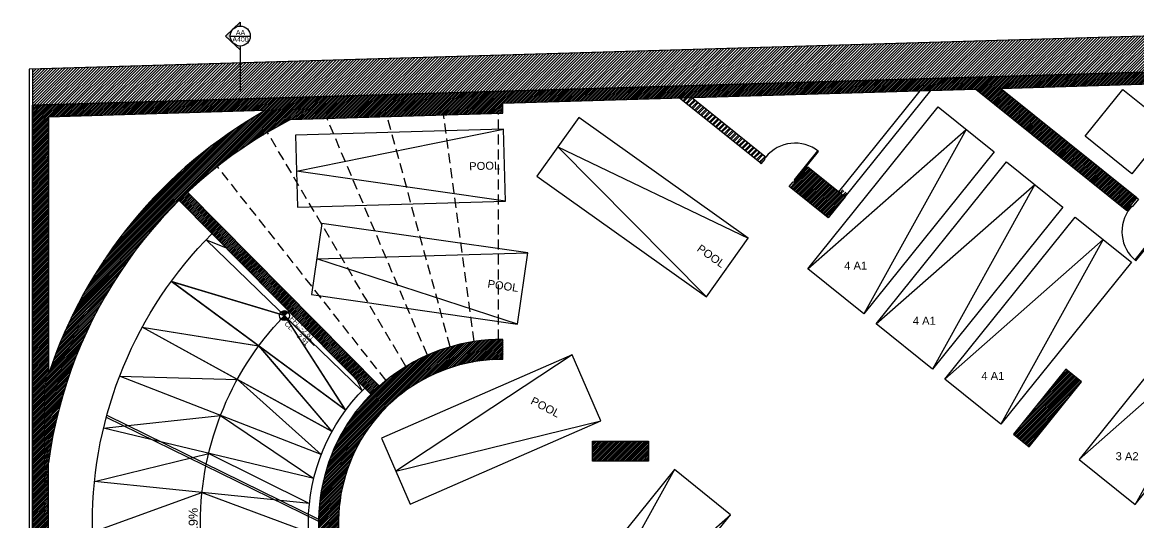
# Model space of a CAD drawing. Header units: inches. Extents: x -0.9 to 43, y -5.5 to 58.5.
# Drawn here: x -0.17 to 27.73, y 45.96 to 58.47 of the extents above; entities that cross this region are included whole.
import ezdxf
from ezdxf.enums import TextEntityAlignment as Align

# ---------------------------------------------------------------- set-up
doc = ezdxf.new("R2010")
doc.units = ezdxf.units.IN
doc.header["$MEASUREMENT"] = 0
doc.linetypes.add('HIDDEN', pattern=[0.375, 0.25, -0.125])
doc.layers.get('0').update_dxf_attribs({"linetype": 'CONTINUOUS'})
for name, color, linetype in [('A-ANNO-LEVL', 3, 'CONTINUOUS'), ('A-ANNO-SECT-TAG', 7, 'CONTINUOUS'), ('A-AREAS', 6, 'CONTINUOUS'), ('A-DIMAXE', 3, 'CONTINUOUS'), ('A-FURNITURE', 30, 'CONTINUOUS'), ('A-HATCH-CONC', 8, 'CONTINUOUS'), ('A-HATCH-WALL', 8, 'CONTINUOUS'), ('a-hidden', 7, 'HIDDEN'), ('A-PARK-TXT', 3, 'CONTINUOUS'), ('A-PORTE', 1, 'CONTINUOUS'), ('A-PROJECTION', 9, 'CONTINUOUS'), ('A-RAMP', 15, 'CONTINUOUS'), ('A-WALL', 4, 'CONTINUOUS'), ('Parcelle$0$N-PLOT', 5, 'CONTINUOUS'), ('S-BASEMENT 3$0$A-STR-BASEMENT 3', 2, 'CONTINUOUS'), ('S-BASEMENT 3$0$N-PLOT', 5, 'CONTINUOUS')]:
    doc.layers.add(name, color=color, linetype=linetype)
doc.styles.add('Arial', font='ARIAL.TTF', dxfattribs={"width": 0.8})
doc.styles.add('BLOCK', font='ARIAL.TTF', dxfattribs={"width": 0.8, "height": 0.25})
doc.styles.add('STYLE1', font='ARIAL.TTF')
pattern_1 = [(45, (8.844835974741727e-11, -1.979358899006911e-10), (-0.02209708691207961, 0.02209708691207961), [])]
pattern_2 = [(45, (-338376.5467316852, -23743.3717161649), (-0.02209708691207961, 0.02209708691207961), [])]
pattern_3 = [(45, (-338376.5467316852, -23743.3717161649), (-0.03535533905932738, 0.03535533905932738), [])]

# ---------------------------------------------------------------- blocks, each defined once
blk = doc.blocks.new('P100E30G')
for p, q in [((0.03, 1.24), (0.03, 0.3000000000000007)), ((0.07, 0.3000000000000007), (0.07, 1.24)), ((0.03, 0.3000000000000007), (0, 0.3000000000000007)), ((0, 0.3000000000000007), (0, 0)), ((0.03, 0.3000000000000007), (0.07, 0.3000000000000007)), ((0.03, 0.25), (0.03, 0.3000000000000007)), ((0.97, 0.3000000000000007), (1, 0.3000000000000007)), ((0.97, 0.25), (0.97, 0.3000000000000007)), ((1, 0.3000000000000007), (1, 0)), ((0, 0), (0.05, 0)), ((0.05, 0.25), (0.03, 0.25)), ((0.05, 0), (0.05, 0.25)), ((0.9500000000000001, 0), (0.9500000000000001, 0.25)), ((0.9500000000000001, 0.25), (0.97, 0.25)), ((1, 0), (0.9500000000000001, 0))]:
    blk.add_line(p, q)
blk.add_arc((0.03, 0.3000000000000007), 0.9400000000000001, 0, 90)
blk = doc.blocks.new('LVTAG_P')
for p, q in [((-0.003010576940141618, 0), (0.02113232621923089, 0)), ((0, 0.00313627394643845), (0, -0.003531567148456816))]:
    blk.add_line(p, q)
at = {"const_width": 0.0025}
for points in [[(0, 0.001250000001164153, 0.4142135623730951), (-0.001249999972060323, 0, 1)], [(0, -0.001250000001164153, 0.4142135623730951), (0.001249999972060323, 0, 1)]]:
    blk.add_lwpolyline(points, format="xyb", dxfattribs=at)
blk.add_circle((0, 0), 0.0025)
at = {"style": 'BLOCK'}
for s, p in [('FFL:', (0.002969736233353615, 0.0007564472834928893)), ('CL:', (0.002938230347353965, -0.003123674177913927))]:
    blk.add_text(s, height=0.0025, dxfattribs=at).set_placement(p)
for p in [(0.01054266456048936, 0.0007587797153973952), (0.01054266456048936, -0.003128768239548663)]:
    blk.add_attdef('+00.00', p, '', height=0.0025, dxfattribs=at)
blk = doc.blocks.new('SCT_TAG_L')
h = blk.add_hatch(color=256)
h.paths.add_polyline_path([(-0.3708480851969398, 0.3425284814284169), (0, 0.6850569628795711), (0, 0.5925284814338738, 0.7553892437665839), (-0.1314865874405768, 0.1298990448049153), (-0.1314865874405768, 0.1214456887510096)])
h.paths.add_polyline_path([(-0.1314865874405768, 0.1214456887964843), (-0.1314865874405768, 0.1298990448049153, 0.1393484419932684), (0, 0.09252848142295989), (0, 0)])
for p, q in [((0, 0.6850569628568337), (-0.3708480851884133, 0.3425284814284169)), ((0, 0.6850569628568337), (0, 0.5925284814284169)), ((0, 0), (-0.3708480851884133, 0.3425284814284169)), ((0, 0.09252848142841685), (0, 0)), ((0, 0), (0, -1.05145997965792))]:
    blk.add_line(p, q)
at = {"ltscale": 4}
blk.add_line((-0.25, 0.3425284814284169), (0.25, 0.3425284814284169), dxfattribs=at)
blk.add_circle((0, 0.3425284814284169), 0.25)
at = {"color": 7, "style": 'BLOCK', "width": 0.8}
for tag, p in [('SCT.NO.', (0.005868453640530902, 0.4306480134541744)), ('DWG', (0.005868438861241998, 0.2600519214603594))]:
    blk.add_attdef(tag, text='', height=0.125, dxfattribs=at).set_placement(p, align=Align.MIDDLE)
blk = doc.blocks.new('A$C1FD23355')
at = {"layer": 'A-ANNO-SECT-TAG'}
blk.add_blockref('SCT_TAG_L', (5.274942845547443, 57.78836074059723), dxfattribs=at).add_auto_attribs({'SCT.NO.': 'AA', 'DWG': 'A400'})
blk = doc.blocks.new('P100E23G')
at = {"layer": 'A-PORTE'}
for p, q in [((-0.06000000006664408, 1.040000000023085), (-0.05999999996164718, 0.1000000000230798)), ((-0.02999999996164604, 0.1000000000264301), (-0.03000000006664294, 1.040000000026431)), ((-0.9999999999616449, 0.09999999991807584), (-1.000000000078892, -0.09999999999443077)), ((-0.9699999999616438, 0.0999999999214296), (-0.9999999999616449, 0.09999999991807584)), ((-0.9699999999560518, 0.04999999992143245), (-0.9699999999616438, 0.0999999999214296)), ((-0.9499999999560558, 0.04999999992366355), (-0.9699999999560518, 0.04999999992143245)), ((-0.9500000000788944, -0.0999999999888459), (-0.9499999999560558, 0.04999999992366355)), ((-0.05999999996164718, 0.1000000000230798), (-0.01999999996164092, 0.1000000000275492)), ((-0.0500000000309555, -0.09999999988831121), (-0.04999999995605009, 0.05000000002419469)), ((-0.04999999995605009, 0.05000000002419469), (-0.02999999995605407, 0.05000000002642935)), ((-0.02999999995605407, 0.05000000002642935), (-0.02999999996164604, 0.1000000000264301)), ((-0.02999999996164604, 0.1000000000264301), (3.835509687633021e-11, 0.1000000000297803)), ((3.835509687633021e-11, 0.1000000000297803), (-3.095834699706757e-11, -0.09999999988272634)), ((-1.000000000078892, -0.09999999999443077), (-0.9500000000788944, -0.0999999999888459)), ((-3.095834699706757e-11, -0.09999999988272634), (-0.0500000000309555, -0.09999999988831121))]:
    blk.add_line(p, q, dxfattribs=at)
blk.add_arc((-0.02999999996164604, 0.1000000000264301), 0.9400000000000001, 90.0000000064002, 180.0000000064002, dxfattribs=at)

msp = doc.modelspace()

# ---------------------------------------------------------------- hatches: boundary and pattern name
at = {"layer": 'A-HATCH-CONC'}
h = msp.add_hatch(dxfattribs=at)
h.set_pattern_fill('ANSI31', color=256, scale=0.4, style=0)
h.set_pattern_definition(pattern_3)
h.paths.add_polyline_path([(23.52402405511651, 57.99807849011057), (22.22683178726402, 57.95947043748208), (22.99571070444145, 57.34113691594667)])
h.paths.add_polyline_path([(30.55778610427987, 58.20742282718399), (23.52402405511651, 57.99807849011056), (22.99571070444148, 57.34113691594667), (23.30649266730248, 57.09120561827113), (29.81592773830704, 57.28494452500939)])
h.paths.add_polyline_path([(33.12149376659909, 58.28372590329987), (30.55778610427987, 58.207422827184), (29.81592773830704, 57.28494452500939), (32.37963540062626, 57.36124760112527)])
h.paths.add_polyline_path([(40.55994155567498, 57.95908817983916, 0.1372452167437513), (39.02060178305291, 58.45253083280178, 0.01679504729005415), (38.81911952885437, 58.45330310533696), (33.12149376659909, 58.28372590329988), (32.37963540062623, 57.36124760112525), (38.84589417786486, 57.55370146117975, -0.1440134631361443), (39.99231299124799, 57.25325933380877)])
h.paths.add_polyline_path([(40.55994155567498, 57.95908817983916), (39.99231299124799, 57.25325933380877, -0.2629267378815969), (41.00836835876802, 55.45463095814984), (41.00836835876802, 55.40510387967178), (41.77068977645109, 56.35302736391479, 0.1726019434639516)])
h.paths.add_polyline_path([(40.89190993337502, 57.02534308930198), (41.09629533144138, 56.86097606075462), (41.00096672970909, 56.74243784549117), (40.79658133164276, 56.90680487403852)], flags=24)
h.paths.add_polyline_path([(41.14258568216965, 57.33705075422868), (41.34697108023602, 57.17268372568132), (41.25164247850373, 57.05414551041787), (41.04725708043736, 57.21851253896522)], flags=24)
h = msp.add_hatch(dxfattribs=at)
h.set_pattern_fill('ANSI31', color=256, scale=0.4, style=0)
h.set_pattern_definition(pattern_3)
h.paths.add_polyline_path([(22.22683178726345, 57.95947043748208), (0.07836835834655176, 57.30027051554655), (0.07836835839600553, 56.39987198330805), (23.30649266716719, 57.09120561826675)])
h = msp.add_hatch(dxfattribs=at)
h.set_pattern_fill('ANSI31', color=256, scale=0.25, style=0)
h.set_pattern_definition(pattern_1)
h.paths.add_polyline_path([(31.73793271553788, 57.04201589896946), (32.18139496160461, 56.95517028841867), (38.85779402179651, 57.15387850822005, -0.1282452972452878), (39.69405983576345, 56.96217495516385), (39.9487109847575, 57.27882590950671, 0.137876514550096), (38.84589417785148, 57.55370146117935), (0.9284000000643857, 56.42517129102973), (0.9284000000644994, 56.13694261861657), (1.32836835875051, 56.13694261861671), (23.66637963801679, 56.8017840121864), (27.43754494400662, 53.76900749564077), (27.68822069297966, 54.08071516101693), (24.2818754281374, 56.82010288014321)])
h = msp.add_hatch(dxfattribs=at)
h.set_pattern_fill('ANSI31', color=256, scale=0.25, style=0)
h.set_pattern_definition(pattern_1)
h.paths.add_polyline_path([(0.9284000000648405, 56.42517129102886), (0.9284000000641583, 56.12503844694949), (0.3783683588909241, 56.10866797429401), (0.3783683588201825, 1.199999999848806), (0.4783683588332224, 1.199999999848679), (0.4783683588332224, 0.8999999998003432), (0.07836835849030876, 0.8999999998003645), (0.07836835839600553, 56.39987198330805)])
h = msp.add_hatch(dxfattribs=at)
h.set_pattern_fill('ANSI31', color=256, scale=0.25, style=0)
h.set_pattern_definition(pattern_1)
h.paths.add_polyline_path([(11.84189998350797, 56.19974567220744), (11.8418998980186, 56.44985458166138), (7.087684571048101, 56.3083559001628, 0.01355513236974773), (6.533199976506438, 56.04165434336524)])
h = msp.add_hatch(dxfattribs=at)
h.set_pattern_fill('ANSI31', color=256, scale=0.25, style=0)
h.set_pattern_definition(pattern_2)
h.paths.add_polyline_path([(7.087684570999841, 56.30835590016136), (5.909324995963999, 56.27328463924208, 0.193865415583642), (0.3783683588822271, 49.35635260001919), (0.3783683588778786, 45.97034483641819, -0.2951008936705777)])
h = msp.add_hatch(dxfattribs=at)
h.set_pattern_fill('ANSI31', color=256, scale=0.25, style=0)
h.set_pattern_definition(pattern_1)
h.paths.add_polyline_path([(0.4783683591948318, 56.11164425266074), (0.3783683588856093, 56.10866797428626), (0.3783683588856093, 49.35635259996435, -0.007013363809345712), (0.4783683588254917, 49.67337223607299)])
h = msp.add_hatch(dxfattribs=at)
h.set_pattern_fill('ANSI31', color=256, scale=0.25, style=0)
h.set_pattern_definition(pattern_1)
h.paths.add_polyline_path([(20.39494980682616, 54.10716988536147), (19.45982681019927, 54.85919713277178), (19.03994493033906, 54.33708679287244), (19.97506792701012, 53.58505954553165)])
h = msp.add_hatch(dxfattribs=at)
h.set_pattern_fill('ANSI31', color=256, scale=0.25, style=0)
h.set_pattern_definition(pattern_2)
h.paths.add_polyline_path([(3.958922896680434, 54.22438655160871, 0.006608785216810477), (3.742942407250837, 54.01613633348436), (8.5410834109652, 49.16974853244721, -0.01640270737868574), (8.758129195848937, 49.37692274226316)])
h.paths.add_polyline_path([(6.728996412270391, 50.78798916724843), (7.053931301960858, 50.45978695638004), (7.189992977305621, 50.59449410948628), (6.865058087615154, 50.92269632035468)], flags=25)
h.paths.add_polyline_path([(6.464962152536629, 51.05848165718934), (6.761491859864236, 50.75897025160964), (6.894735958765665, 50.89088787783125), (6.598206251438057, 51.19039928341095)], flags=25)
h = msp.add_hatch(dxfattribs=at)
h.set_pattern_fill('ANSI31', color=256, scale=0.25, style=0)
h.set_pattern_definition(pattern_2)
edge = h.paths.add_edge_path()
edge.add_line((9.440151238133751, 41.99999999908634), (10.23799466962095, 41.99999999908634))
edge.add_line((10.23799466962095, 41.99999999908634), (9.321190406248292, 42.73742489320427))
edge.add_arc((11.80637891813117, 45.96614701348634), 4.074408971813386, 170.1659482525568, 232.4140633032069, ccw=False)
edge.add_arc((11.80637891813112, 45.96614701348636), 4.074408971813329, 151.6644781934617, 170.1659482525569, ccw=False)
edge.add_arc((11.80637891813114, 45.96614701348634), 4.074408971813352, 108.07068432466099, 151.6644781934616, ccw=False)
edge.add_arc((11.80637891813117, 45.9661470134862), 4.074408971813504, 89.50048509298739, 108.07068432466099, ccw=False)
edge.add_line((11.84189989811028, 50.04040114517407), (11.84625893278559, 50.54038214362971))
edge.add_arc((11.80637891813114, 45.96614701348634), 4.574408971813369, 89.50048509298698, 115.1261463565415)
edge.add_arc((11.80637891813112, 45.9661470134864), 4.5744089718133, 115.1261463565415, 135.5464143219456)
edge.add_arc((11.80637891813132, 45.96614701348622), 4.574408971813558, 135.5464143219456, 154.9913729338578)
edge.add_arc((11.80637891813086, 45.96614701348643), 4.574408971813074, 154.9913729338578, 166.7527291806016)
edge.add_arc((11.8063789181312, 45.96614701348635), 4.574408971813424, 166.7527291806016, 206.9397290292299)
edge.add_arc((11.80637891813117, 45.96614701348633), 4.574408971813368, 206.93972902923, 230.1067344602324)
edge.add_line((8.872538469847711, 42.45647499669862), (9.440151238133751, 41.99999999908634))
h = msp.add_hatch(dxfattribs=at)
h.set_pattern_fill('ANSI31', color=256, scale=0.25, style=0)
h.set_pattern_definition(pattern_1)
h.paths.add_polyline_path([(26.30213747479252, 49.48492650490101), (25.91250289281129, 49.79827119131316), (24.60424966723184, 48.17149811750068), (24.99388424920895, 47.85815343108703)])
h = msp.add_hatch(dxfattribs=at)
h.set_pattern_fill('ANSI31', color=256, scale=0.25, style=0)
h.set_pattern_definition(pattern_1)
h.paths.add_polyline_path([(15.47836836090261, 47.99999999906815), (14.07836836096362, 47.99999999906452), (14.07836836096362, 47.49999999906817), (15.47836836090261, 47.49999999906816)])
h = msp.add_hatch(dxfattribs=at)
h.set_pattern_fill('ANSI31', color=256, scale=0.25, style=0)
h.set_pattern_definition(pattern_1)
h.paths.add_polyline_path([(0.4783683588360645, 44.44695280153685, -0.03278623814517074), (0.3783683588565054, 45.93048539984318), (0.3783683588565054, 35.04999999905917), (0.4783683588466374, 35.04999999905916)])
h.paths.add_polyline_path([(0.4783683588327108, 47.4538761864663, 0.03278623814460802), (0.3783683588565054, 45.97034358818527), (0.3783683588565054, 45.93048539984318, 0.03278623814517042), (0.4783683588360645, 44.44695280153687)])
at = {"layer": 'A-HATCH-WALL'}
h = msp.add_hatch(dxfattribs=at)
h.set_pattern_fill('ANSI32', color=256, scale=0.25, style=0)
h.set_pattern_definition([(45, (0, 0), (-0.06629126073623882, 0.06629126073623884), []), (45, (0.04419417375, 0), (-0.06629126073623882, 0.06629126073623884), [])])
h.paths.add_polyline_path([(-0.1738799359496884, -2.505700313177531), (0.2306166534091108, -2.505700313177531), (0.2306166534091108, -1.963490217679578), (-0.1738799359496884, -1.963490217679578)])
h.paths.add_polyline_path([(20.30176491133172, 54.31043467632954), (20.23909597405013, 54.23250775993379), (20.39494980683925, 54.10716988535096), (20.45761874413146, 54.18509680175991)])
h.paths.add_polyline_path([(16.55740324459683, 56.59020108686884), (16.24965534925326, 56.58104165288657), (18.26067576638519, 54.9637761657763), (18.3860136409613, 55.11962999857082)])
h.paths.add_polyline_path([(22.09511568457315, 56.71139213483489), (22.70109579845981, 56.22406206317889), (22.46266742348952, 55.92758363465233), (21.85668730960286, 56.41491370630833)], flags=9)

# ---------------------------------------------------------------- linework, layer by layer
msp.add_lwpolyline([(26.39800364904042, 55.62673117791562), (27.33803770833748, 56.79563492389364), (28.50694145431822, 55.85560086459992), (27.5669073950217, 54.68669711862144)], close=True)
at = {"layer": 'A-AREAS'}
msp.add_lwpolyline([(38.90836838752261, 7.993605777301127e-15, 0.4142135623732895), (41.90836835867958, 2.999999971154472), (41.90836835868402, 55.45463095832147, 0.4229554031597012), (38.8191195287553, 58.45330310553619), (0.0783683583465491, 57.30027051577617), (0.07836835841840895, 26.55961406510005), (0.07836835841840895, 26.55961406510005), (0.07836835841840895, 26.55961406510005), (0.07836835841840895, 26.55961406510005), (0.07836835841840895, 26.55961406510005), (0.07836835841840895, 26.55961406510005), (0.07836835841840895, 26.55961406510005), (0.07836835841840895, 26.55961406510005), (0.07836835841840895, 26.55961406510005), (0.07836835841840895, 26.55961406510005), (0.07836835841840895, 26.55961406510005), (0.07836835841840806, 26.55961406510005), (0.07836835841840983, 26.55961406510006), (0.0783683584804935, 2.91056068135731e-11)], format="xyb", close=True, dxfattribs=at)
at = {"layer": 'A-FURNITURE'}
for points in [[(22.71985792371675, 56.3598476311148), (24.1225424188608, 55.23180675996115), (20.86375767996765, 51.17960710723343), (19.46107318482359, 52.30764797839071)], [(13.73459612047947, 56.090201780988), (12.69139139659342, 54.62332622251031), (16.92903189882603, 51.60962368686526), (17.97223662271207, 53.07649924534295)], [(6.65521491323824, 55.65357823364088), (6.705866163682742, 53.85429102732117), (11.90380698189523, 54.00061686193733), (11.85315573145073, 55.79990406825706)], [(24.43425008453892, 54.98113101082924), (25.83693457968297, 53.85309013967196), (22.57814984078982, 49.80089048694787), (21.17546534558755, 50.92893135810515)], [(26.14864224530288, 53.60241439054732), (27.55132674050515, 52.47437351939003), (24.29254200161199, 48.42217386666231), (22.88985750640973, 49.55021473781959)], [(7.313086041561974, 53.44505884428446), (7.057375423021398, 51.66331473258488), (12.20463619009908, 50.92459516791992), (12.46034680863914, 52.70633927961588)], [(30.90793747656114, 50.46481140318394), (29.50525298141708, 51.59285227433758), (26.24646824252392, 47.5406526216135), (27.64915273766798, 46.41261175045985)], [(14.2904438884915, 48.50714372615082), (13.56959567207466, 50.15650052471279), (8.804787142929541, 48.07405012180615), (9.525635359346381, 46.42469332324418)], [(17.53221948232499, 46.15931296863197), (16.12953498712272, 47.28735383978562), (12.87075024822957, 43.23515418706153), (14.27343474343184, 42.10711331590789)]]:
    msp.add_lwpolyline(points, close=True, dxfattribs=at)
for points in [[(11.90380698189523, 54.00061686193733), (6.680540538460491, 54.75393463048103), (11.85315573145073, 55.79990406825706)], [(19.46107318482359, 52.30764797839071), (23.42120017128877, 55.79582719553797), (20.86375767996765, 51.17960710723343)], [(16.92903189882603, 51.60962368686526), (13.21299375853641, 55.35676400174916), (17.97223662271207, 53.07649924534295)], [(21.17546534561691, 50.92893135806929), (25.1355923320821, 54.41711057521655), (22.57814984076097, 49.80089048691201)], [(22.88985750641146, 49.55021473774938), (26.84998449287664, 53.03839395489664), (24.29254200155552, 48.4221738665921)], [(12.20463619009755, 50.92459516792013), (7.185230732289909, 52.55418678843308), (12.46034680863761, 52.7063392796161)], [(26.24646824252392, 47.54065262161713), (30.20659522898911, 51.0288318387644), (27.64915273766798, 46.41261175045985)], [(13.56959567207466, 50.15650052471279), (9.165211251137947, 47.24937172252516), (14.2904438884915, 48.50714372615082)], [(16.12953498706696, 47.2873538397163), (13.57209249577494, 42.6711337514154), (17.53221948226923, 46.15931296856266)]]:
    msp.add_lwpolyline(points, dxfattribs=at)
at = {"layer": 'A-HATCH-CONC'}
msp.add_line((1.32836835875176, 56.13694261861673), (0.9284000000644994, 56.13694261861656), dxfattribs=at)
at = {"layer": 'a-hidden'}
for p, q in [((10.52334693047322, 50.35693809939024), (8.949112728970533, 56.11359942538158)), ((11.11903865690746, 50.48862208878609), (10.35815813809845, 56.15556033122185)), ((9.951767130926584, 50.14772955603748), (7.445540517557788, 56.06882354266097)), ((9.414204624712909, 49.86521351603736), (5.952666211679514, 55.72099077987068)), ((8.91983922414218, 49.51482367337417), (4.703838767508472, 54.86550733459077))]:
    msp.add_line(p, q, dxfattribs=at)
msp.add_lwpolyline([(11.72836835877501, 50.53989075292294), (11.72836835877501, 56.19636473800585)], dxfattribs=at)
at = {"layer": 'A-PROJECTION'}
for points in [[(0.3783683588637814, 35.04999999905796), (1.578368358929652, 35.04999999905799), (1.578368358850071, 45.95041444452717, -0.1984106639316656), (4.566544540212959, 53.18425262539701, -0.1984106639316656)], [(7.228368358601699, 35.04999999905884), (6.978368358601699, 35.04999999905819), (6.978368358523852, 45.95041444477779, -0.2002127892630794), (8.386455161283578, 49.32593161718761, -0.2002127892630794)]]:
    msp.add_lwpolyline(points, format="xyb", dxfattribs=at)
at = {"layer": 'A-RAMP'}
for p, q in [((1.92595362063696, 48.59705048909626), (7.228593578592381, 45.99543585764183)), ((1.939229164742528, 48.64623083285157), (7.250617008669821, 46.04032425845567))]:
    msp.add_line(p, q, dxfattribs=at)
msp.add_lwpolyline([(8.191614033855956, 49.52273193263781), (8.318246477334014, 49.2570091829777), (4.421394980215865, 53.03555702376599), (4.908355217491902, 52.83900493565221)], dxfattribs=at)
for points in [[(3.546369096748919, 51.99809841857552), (6.370199313305307, 51.14591601220584), (7.8925194455515, 48.7856630481604)], [(3.55042798050215, 51.99509831487757), (6.379861410196497, 51.13654724478613), (7.90855830756243, 48.77380800323788)], [(2.820786064784755, 50.85197561021162), (5.729786318486617, 50.38423646062089), (7.555334249759341, 48.24670329580648)], [(2.825030668963876, 50.84963993860761), (5.73729786033482, 50.37868434189906), (7.566814553239595, 48.24038604743355)], [(2.257471438579216, 49.61926060395318), (5.201299762030914, 49.54205411671416), (7.299093940485562, 47.66623149501812)], [(1.85731152982612, 48.32539354177593), (4.781401117478225, 48.6415380295377), (7.110158517879228, 47.06155705150547)], [(1.631272222262965, 46.9904771259071), (4.485070823685987, 47.6931539028181), (7.003368951561527, 46.43711829143492)], [(1.578368358851577, 45.71954776567316), (4.317579820366234, 46.71377100603902), (6.978368358523625, 45.71954776567214)]]:
    msp.add_lwpolyline(points, close=True, dxfattribs=at)
msp.add_lwpolyline([(4.278368358719121, 35.71954776567261), (4.278368358729239, 45.95041444478046, -0.2002127892515191), (6.486841343864654, 51.24464664124979, -0.2002127892515191)], format="xyb", dxfattribs=at)
at = {"layer": 'A-WALL'}
for p, q in [((20.2390959740396, 54.23250775992069), (22.37902573407149, 56.89344529510624)), ((20.39494980683924, 54.10716988535096), (22.53487956687113, 56.7681074205365)), ((18.26067576638519, 54.96377616577629), (16.24965534925326, 56.58104165288656)), ((18.38601364096129, 55.11962999857083), (16.55345488161069, 56.59337636601256))]:
    msp.add_line(p, q, dxfattribs=at)
at = {"layer": 'Parcelle$0$N-PLOT'}
msp.add_lwpolyline([(9.438849701837171e-11, -1.979358899006911e-10), (38.908368358774, -1.979358899006911e-10, 0.4142135595572963), (41.908368358774, 2.999999970960168), (41.908368358774, 55.45463095814409, 0.4229554031598883), (38.81911952884531, 58.45330310533824), (9.438849701837171e-11, 57.2979380550663)], format="xyb", close=True, dxfattribs=at)
at = {"layer": 'S-BASEMENT 3$0$A-STR-BASEMENT 3'}
for p, q in [((24.2818754281374, 56.8201028801432), (31.73793271553796, 57.04201589896945)), ((23.66637963801683, 56.80178401218641), (27.43754494400664, 53.76900749564077)), ((27.68822069297966, 54.08071516101693), (24.2818754281374, 56.8201028801432)), ((0.07836835849029827, 0.8999999998003617), (0.07836835839600548, 56.39987198330805)), ((0.4783683588332091, 56.11164425264417), (5.909324995966433, 56.27328463924344)), ((0.4783683588332091, 56.11164425264417), (0.478368358825508, 49.67337223625407)), ((1.328368358751757, 56.13694261861673), (1.328368358751757, 56.13694261861673)), ((27.43754494400664, 53.76900749564077), (27.68822069297966, 54.08071516101693)), ((11.84189989811029, 50.04040114517407), (11.84189998332391, 50.54041806965848))]:
    msp.add_line(p, q, dxfattribs=at)
msp.add_lwpolyline([(38.81911952887841, 58.45330310533767), (0.07836835834655043, 57.30027051554655), (0.07836835839600548, 56.39987198330805), (38.84589417788194, 57.55370146117934, -0.4229554031617684), (41.00836835879849, 55.45463095814984), (41.00836835879849, 2.999999999798085, -0.4142135623731217), (38.90836835879864, 0.899999999798426), (0.07836835849029827, 0.8999999998003617), (0.07836835848049467, -1.979429953280487e-10), (38.90836835876803, -2.015738687077828e-10, 0.4142135623731283), (41.90836835876803, 2.999999999798086), (41.90836835876803, 55.45463095814409, 0.4229554031617692)], format="xyb", close=True, dxfattribs=at)
msp.add_lwpolyline([(0.07836835849029827, 0.8999999998003617), (0.07836835849029827, 0.8999999998003617), (38.90836835876818, 0.8999999997984262, 0.4142135623731217), (41.00836835876803, 2.999999999798085), (41.00836835876803, 55.45463095814984, 0.4229554031598888), (38.84589417786488, 57.55370146117975), (0.07836835839600548, 56.39987198330805)], format="xyb", dxfattribs=at)
for points in [[(6.533199976447879, 56.0416543433635), (11.84189998350797, 56.19974567220744), (11.8418998980186, 56.44985458166209), (23.66637963801683, 56.80178401218641)], [(8.758129195848953, 49.37692274226316), (3.958922896680441, 54.22438655160871)], [(8.541083410965202, 49.16974853244721), (3.742942407250845, 54.01613633348436)], [(0.3783683588637983, 35.04999999905915), (0.4783683588161677, 35.04999999905915), (0.4783683588326998, 47.45387618977971)]]:
    msp.add_lwpolyline(points, dxfattribs=at)
for points in [[(19.45982681019927, 54.85919713277178), (20.39494980682616, 54.10716988536148), (19.97506792701012, 53.58505954553165), (19.03994493033907, 54.33708679287244)], [(24.99388424921839, 47.85815343105361), (26.30213747480195, 49.48492650486758), (25.91250289282073, 49.79827119127975), (24.60424966724129, 48.17149811746727)], [(15.47836836090261, 47.49999999905628), (14.07836836096362, 47.49999999905628), (14.07836836096362, 47.99999999905264), (15.47836836090261, 47.99999999905628)]]:
    msp.add_lwpolyline(points, close=True, dxfattribs=at)
for centre, radius, start, end in [((11.7283683586586, 45.95041444451947), 11.85001749846861, 119.4101305480395, 161.6890927849309), ((11.7283683586586, 45.95041444451947), 11.35001749846861, 117.2402987229125, 172.3880347630011), ((11.80637891813116, 45.96614701348634), 4.574408971813369, 89.55508403696331, 232.2806840216354), ((11.80637891813116, 45.96614701348634), 4.074408971813368, 89.500485092987, 232.4140633032071), ((11.7283683586586, 45.95041444451947), 11.35001749846861, 179.8993897650994, 179.9141514152742)]:
    msp.add_arc(centre, radius, start, end, dxfattribs=at)
at = {"layer": 'S-BASEMENT 3$0$N-PLOT'}
msp.add_lwpolyline([(9.440765183499344e-11, -1.979358899006911e-10), (38.90836835877399, -1.979358899006911e-10, 0.4142135595572963), (41.90836835877399, 2.999999970960168), (41.90836835877399, 55.45463095814409, 0.4229554031598883), (38.8191195288453, 58.45330310533824), (9.440765183499344e-11, 57.2979380550663)], format="xyb", close=True, dxfattribs=at)

# ---------------------------------------------------------------- block references
at = {"layer": 'A-ANNO-LEVL'}
ref = msp.add_blockref('LVTAG_P', (6.377808389106804, 51.13717020464617), dxfattribs=dict(at, xscale=50, yscale=50, zscale=50, rotation=314.7133800053958))
ref.add_attrib('+00.00', '-2.81', (6.775639376390359, 50.78926315917892), dxfattribs={"layer": '0', "height": 0.125, "rotation": 314.7133800053959, "style": 'BLOCK'})
ref.add_attrib('+00.00', '-2.91', (6.63750795660556, 50.65250686636848), dxfattribs={"layer": '0', "height": 0.125, "rotation": 314.7133800053959, "style": 'BLOCK'})
at = {"layer": 'A-ANNO-SECT-TAG'}
msp.add_blockref('A$C1FD23355', (8.844835974741727e-11, -1.979358899006911e-10), dxfattribs=at)
at = {"layer": 'A-PORTE'}
for name, p, rotation in [('P100E23G', (19.1026598165886, 54.41497673458031), 321.1599173312087), ('P100E30G', (28.46748985699776, 53.45402578816724), 141.1937120003581)]:
    msp.add_blockref(name, p, dxfattribs=dict(at, rotation=rotation))

# ---------------------------------------------------------------- texts
at = {"layer": 'A-DIMAXE', "style": 'STYLE1'}
msp.add_text('12M@19%', height=0.225, rotation=90.06285471086707, dxfattribs=at).set_placement((4.211942470957695, 44.76996700747723))
at = {"layer": 'A-PARK-TXT', "style": 'Arial'}
for s, rotation, p in [('POOL', 1.612492228902367, (11.38494291682582, 54.88431001562986)), ('POOL', 324.5805266320329, (17.04703638114353, 52.62756693189172)), ('4 A1', 359.9999999997871, (20.65997126048927, 52.38830967196251)), ('POOL', 351.8328486449172, (11.8434156738013, 51.88358069781475)), ('4 A1', 359.9999999997871, (22.37436342128234, 51.00959305167695)), ('4 A1', 359.9999999997871, (24.08875558210451, 49.63087643139139)), ('POOL', 332.4139313603606, (12.90432750428511, 48.84945650953776)), ('3 A2', 359.9999999997871, (27.44536631818961, 47.62131431518711))]:
    msp.add_text(s, height=0.2, rotation=rotation, dxfattribs=at).set_placement(p, align=Align.MIDDLE)

doc.saveas('drawing.dxf')
